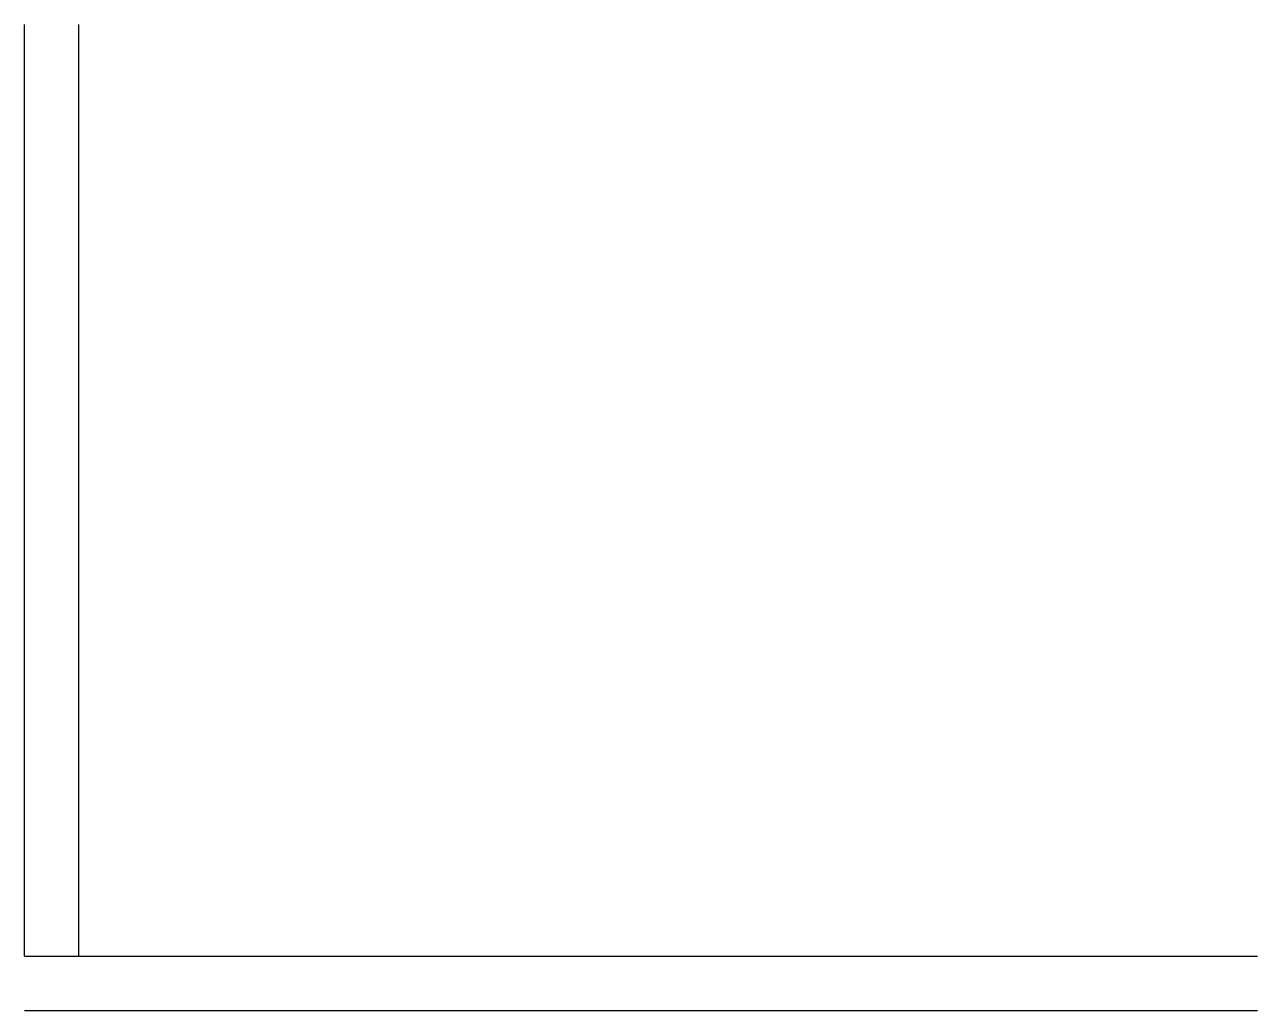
# Model space of a CAD drawing. Header units: millimetres. Extents: x 0 to 5000, y 0 to 4000.
import ezdxf

# ---------------------------------------------------------------- set-up
doc = ezdxf.new("R2010")
doc.units = ezdxf.units.MM
doc.layers.add('TUONG', color=7, linetype='Continuous')

msp = doc.modelspace()

# ---------------------------------------------------------------- linework, layer by layer
at = {"layer": 'TUONG'}
for p, q in [((0, 220), (0, 4000)), ((220, 220), (220, 4000)), ((0, 220), (5000, 220)), ((0, 0), (5000, 0))]:
    msp.add_line(p, q, dxfattribs=at)

doc.saveas('drawing.dxf')
